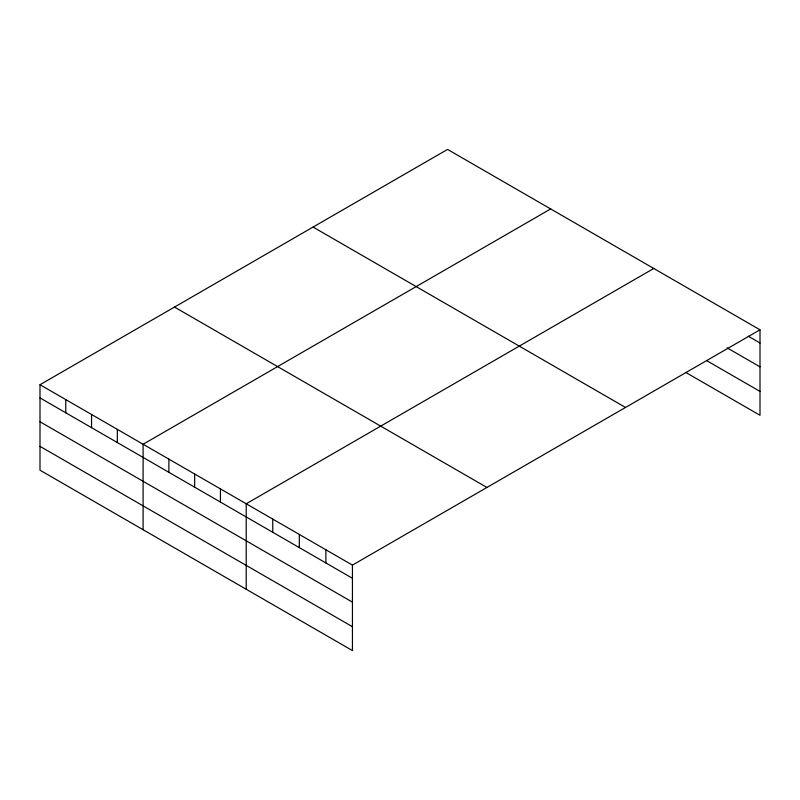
<?xml version="1.0" encoding="UTF-8"?>
<svg xmlns="http://www.w3.org/2000/svg" width="800" height="800" viewBox="0 0 800 800"><rect width="100%" height="100%" fill="white"/><g stroke="black" fill="none" stroke-linecap="round" stroke-linejoin="round"><path stroke-width="1.2" d="M40 384.72L352.44 565.11L352.44 650.58L40 470.2L40 384.72L447.56 149.42L760 329.8L760 415.28L685.64 372.35M550.67 208.94L143.1 444.25L143.1 529.73M653.77 268.47L246.21 503.78L246.21 589.25M352.44 565.11L760 329.8M748.31 336.23L760 342.98M727.07 347.83L760 366.84M706.89 360.75L760 391.42M313.07 227.07L625.5 407.45M174.5 307.07L486.93 487.46M40 397.9L352.44 578.29M40 421.76L352.44 602.14M40 446.34L352.44 626.72M325.88 549.77L325.88 562.95M299.32 534.44L299.32 547.62M272.76 519.11L272.76 532.29M220.43 488.89L220.43 502.07M194.66 474.01L194.66 487.19M168.88 459.13L168.88 472.31M117.33 429.37L117.33 442.55M91.55 414.49L91.55 427.67M65.78 399.6L65.78 412.78"/></g></svg>
